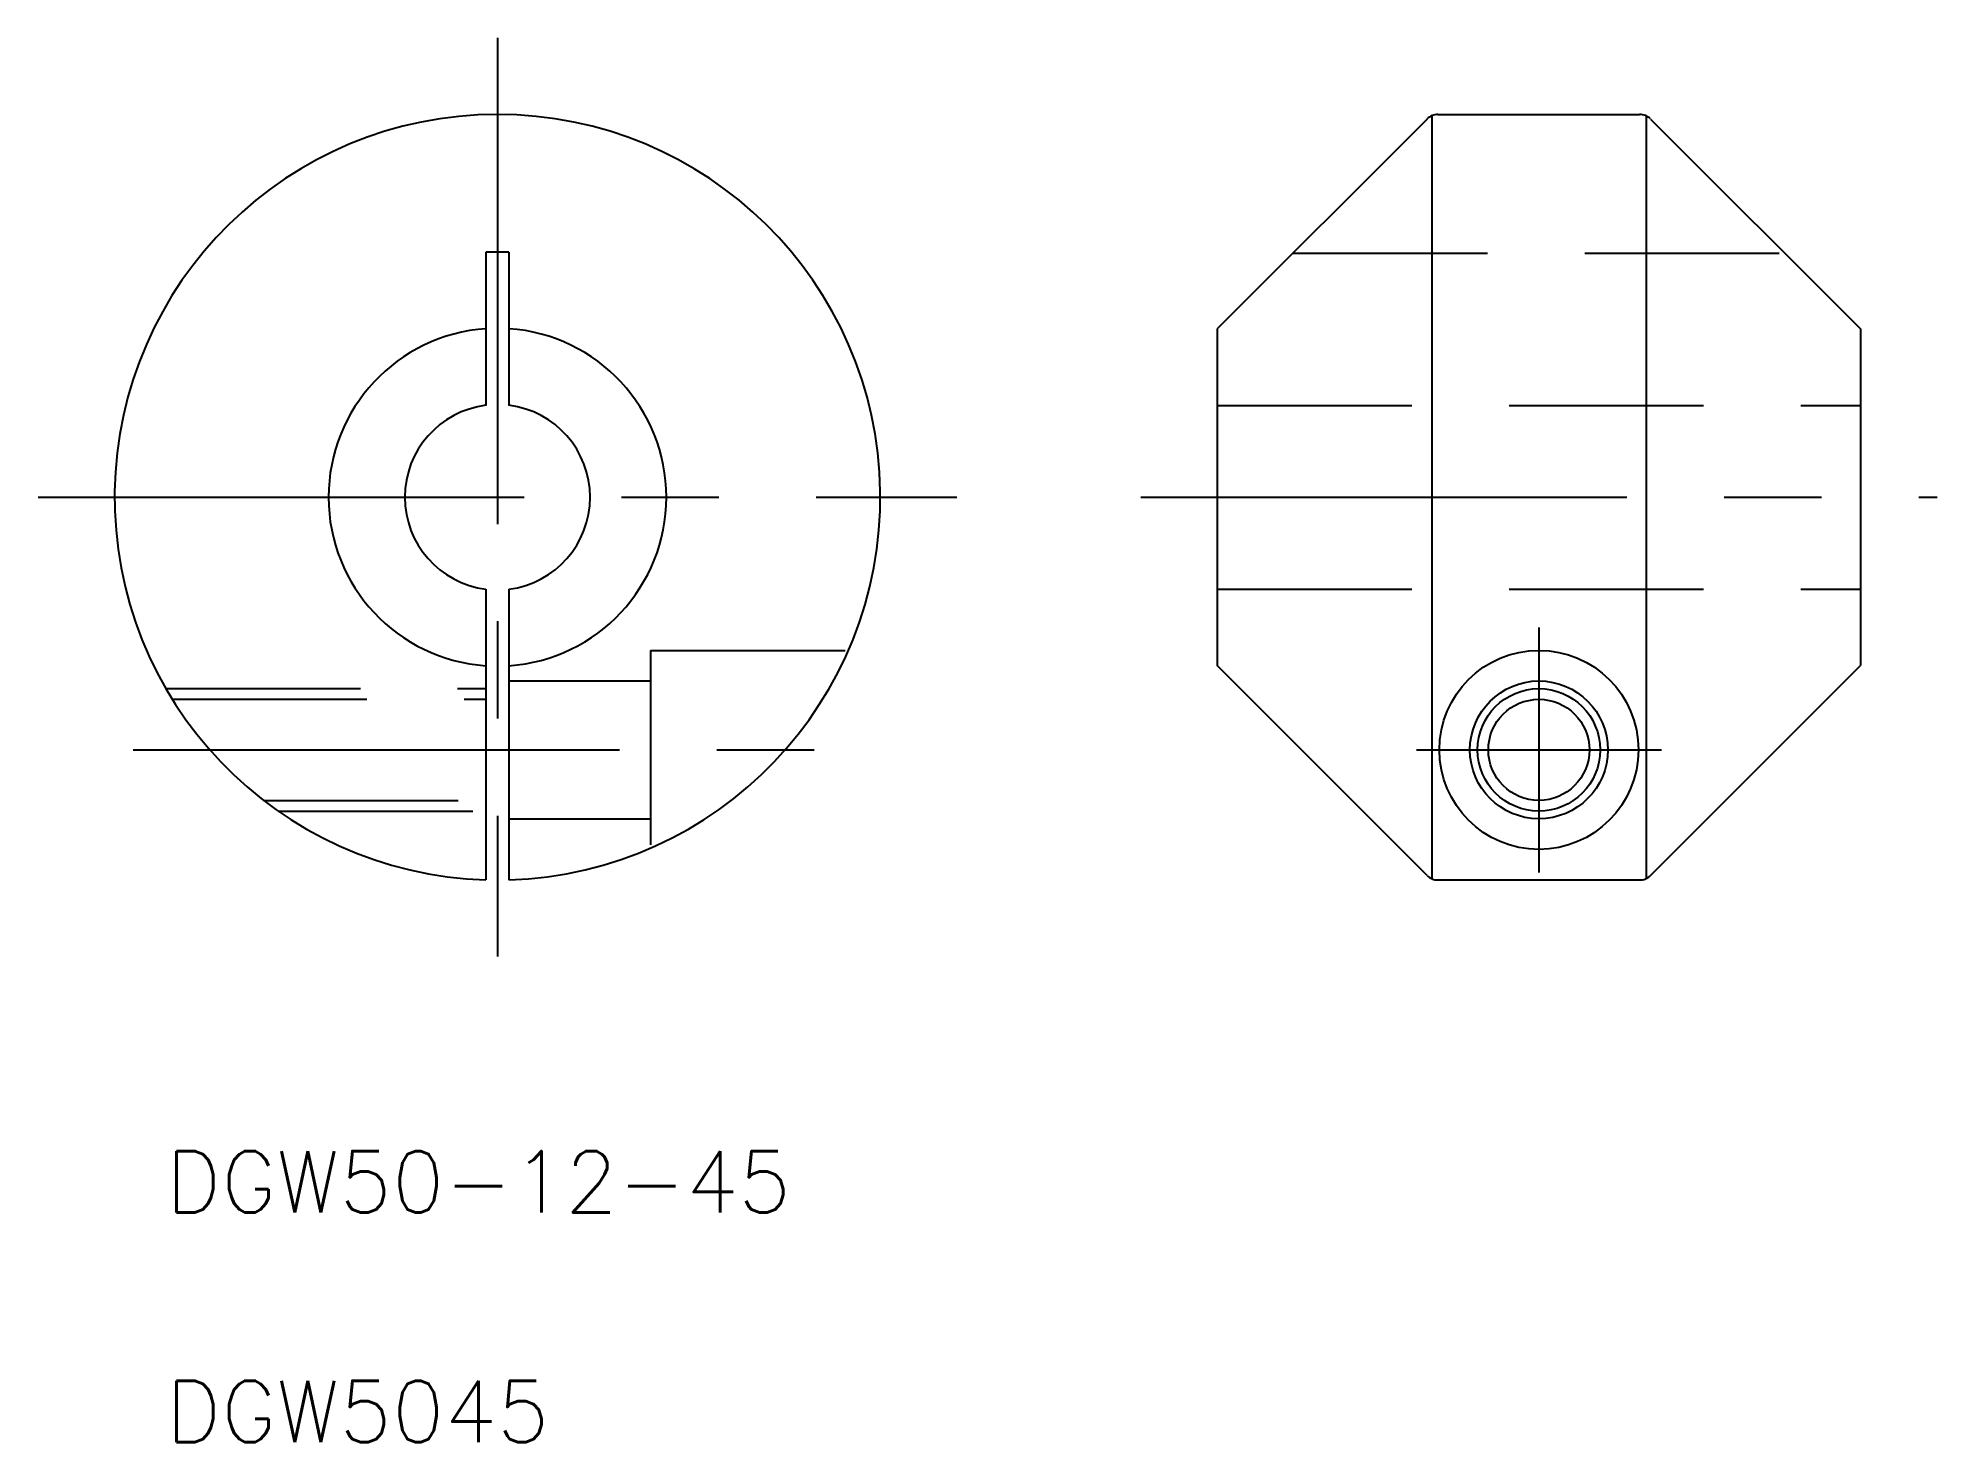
# Model space of a CAD drawing. Extents: x 43 to 167, y 57 to 149.
import ezdxf

# ---------------------------------------------------------------- set-up
doc = ezdxf.new("R2010")
doc.units = 0
doc.linetypes.add('CENTER', pattern=[50.8, 31.75, -6.35, 6.35, -6.35])
doc.linetypes.add('DASHED', pattern=[19.05, 12.7, -6.35])
doc.layers.get('0').update_dxf_attribs({"linetype": 'CONTINUOUS'})
doc.layers.add('CENTER', color=1, linetype='CENTER')
doc.styles.get("Standard").update_dxf_attribs({"font": 'txt.shx'})

msp = doc.modelspace()

# ---------------------------------------------------------------- linework, layer by layer
at = {"color": 7, "linetype": 'CONTINUOUS'}
for p, q in [((133.58, 143.41), (119.88, 129.71)), ((133.88, 143.62), (133.88, 93.8)), ((134.29, 143.71), (147.46, 143.71)), ((147.88, 143.62), (147.88, 93.8)), ((148.17, 143.41), (161.88, 129.71)), ((72.13, 134.71), (72.13, 124.71)), ((73.63, 134.71), (72.13, 134.71)), ((73.63, 134.71), (73.63, 124.71)), ((147.88, 131.16), (147.88, 131.16)), ((119.88, 129.71), (119.88, 107.71)), ((161.88, 129.71), (161.88, 107.71)), ((147.88, 118.71), (147.88, 118.71)), ((72.13, 112.71), (72.13, 93.72)), ((73.63, 112.71), (73.63, 93.72)), ((133.58, 94), (119.88, 107.71)), ((148.17, 94), (161.88, 107.71)), ((134.29, 93.71), (147.46, 93.71))]:
    msp.add_line(p, q, dxfattribs=at)
at = {"color": 3, "linetype": 'DASHED'}
for p, q in [((124.83, 134.66), (156.92, 134.66)), ((119.88, 124.71), (161.88, 124.71)), ((119.88, 112.71), (161.88, 112.71)), ((82.88, 108.71), (82.88, 95.79)), ((82.88, 108.71), (95.79, 108.71)), ((73.63, 106.71), (82.88, 106.71)), ((51.23, 106.21), (72.13, 106.21)), ((51.65, 105.51), (72.13, 105.51)), ((57.61, 98.91), (72.13, 98.91)), ((58.57, 98.21), (72.13, 98.21)), ((73.63, 97.71), (82.88, 97.71))]:
    msp.add_line(p, q, dxfattribs=at)
at = {"color": 7, "linetype": 'CONTINUOUS'}
for radius in [6.5, 4.5, 3.3]:
    msp.add_circle((140.88, 102.21), radius, dxfattribs=at)
at = {"color": 3, "linetype": 'CONTINUOUS'}
msp.add_circle((140.88, 102.21), 4, dxfattribs=at)
at = {"color": 7, "linetype": 'CONTINUOUS'}
for centre, radius, start, end in [((72.88, 118.71), 25, 271.7191, 268.2809), ((134.29, 142.71), 1, 90, 135), ((147.46, 142.71), 1, 45, 90), ((72.88, 118.71), 11.03, 93.9005, 266.0995), ((72.88, 118.71), 11.03, 273.9005, 86.0995), ((72.88, 118.71), 6.05, 97.125, 262.875), ((72.88, 118.71), 6.05, 277.125, 82.875), ((134.29, 94.71), 1, 225, 270), ((147.46, 94.71), 1, 270, 315)]:
    msp.add_arc(centre, radius, start, end, dxfattribs=at)
at = {"layer": 'CENTER', "color": 1, "linetype": 'CENTER'}
for p, q in [((72.88, 148.71), (72.88, 88.71)), ((42.88, 118.71), (102.88, 118.71)), ((114.88, 118.71), (166.88, 118.71)), ((140.88, 110.21), (140.88, 94.21)), ((49.1, 102.21), (96.66, 102.21)), ((132.88, 102.21), (148.88, 102.21))]:
    msp.add_line(p, q, dxfattribs=at)

# ---------------------------------------------------------------- texts
at = {"color": 7, "linetype": 'CONTINUOUS'}
for s, p in [('DGW50-12-45', (51.24, 72)), ('DGW5045', (51.24, 57))]:
    msp.add_text(s, height=4, dxfattribs=at).set_placement(p)

doc.saveas('drawing.dxf')
